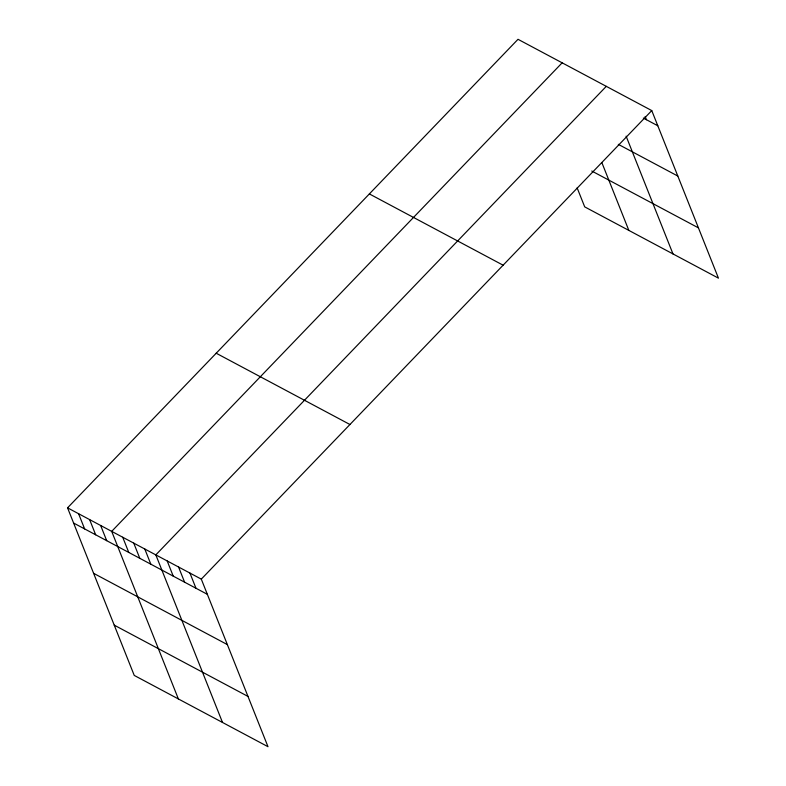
<?xml version="1.0" encoding="UTF-8"?>
<svg xmlns="http://www.w3.org/2000/svg" width="786" height="786" viewBox="0 0 786 786"><rect width="100%" height="100%" fill="white"/><g stroke="black" fill="none" stroke-linecap="round" stroke-linejoin="round"><path stroke-width="1.18" d="M67.557 507.844L201.295 579.125L267.987 746.7L134.239 675.42L67.557 507.844L518.013 39.3L651.761 110.58L718.443 278.156L584.705 206.875L577.14 187.874M562.147 62.821L111.691 531.365L178.373 698.941M606.291 86.342L155.825 554.887L222.507 722.462M201.295 579.125L651.761 110.58M643.341 118.057L657.803 125.77M618.297 144.339L677.817 176.054M591.77 171.024L698.44 227.871M369.361 193.916L503.109 265.196M216.209 353.228L349.947 424.509M73.599 523.034L207.347 594.314M93.613 573.318L227.351 644.599M114.225 625.135L247.973 696.416M645.139 116.456L646.436 119.708M626.118 136.174L672.973 253.917M601.948 162.84L628.839 230.396M189.927 573.063L195.979 588.252M178.56 567.011L184.602 582.2M167.192 560.949L173.234 576.138M144.791 549.011L150.833 564.201M133.758 543.126L139.8 558.315M122.724 537.251L128.766 552.44M100.657 525.49L106.7 540.68M89.624 519.605L95.666 534.794M78.59 513.73L84.633 528.919"/></g></svg>
